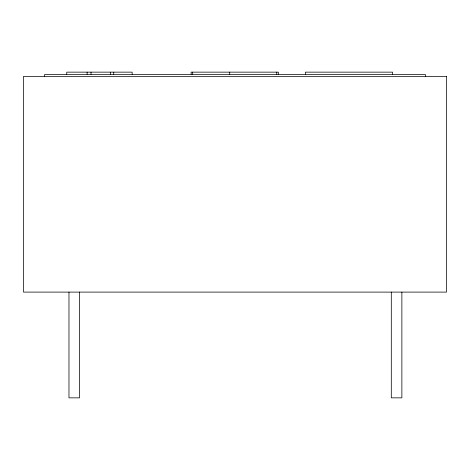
<?xml version="1.0" encoding="UTF-8"?>
<svg xmlns="http://www.w3.org/2000/svg" width="470" height="470" viewBox="0 0 470 470"><rect width="100%" height="100%" fill="white"/><g stroke="black" fill="none" stroke-linecap="round" stroke-linejoin="round"><path stroke-width="0.7" d="M425.35 76.604L425.35 74.472L44.65 74.472L44.65 76.604M401.873 292.105L401.873 397.855L391.298 397.855L391.298 292.105M392.556 74.26L392.556 72.145L305.341 72.145L305.341 74.26M278.346 74.26L278.346 72.145L191.131 72.145L191.131 74.26M276.777 72.145L276.777 74.26M229.718 72.145L229.718 74.26M192.7 72.145L192.7 74.26M132.146 74.26L132.146 72.145L66.74 72.145L66.74 74.26M113.74 72.145L113.74 74.26M110.609 72.145L110.609 74.26M91.021 72.145L91.021 74.26M87.109 72.145L87.109 74.26M79.547 292.105L79.547 397.855L68.973 397.855L68.973 292.105M446.5 76.375L23.5 76.375L23.5 292.105L446.5 292.105L446.5 76.375"/></g></svg>
